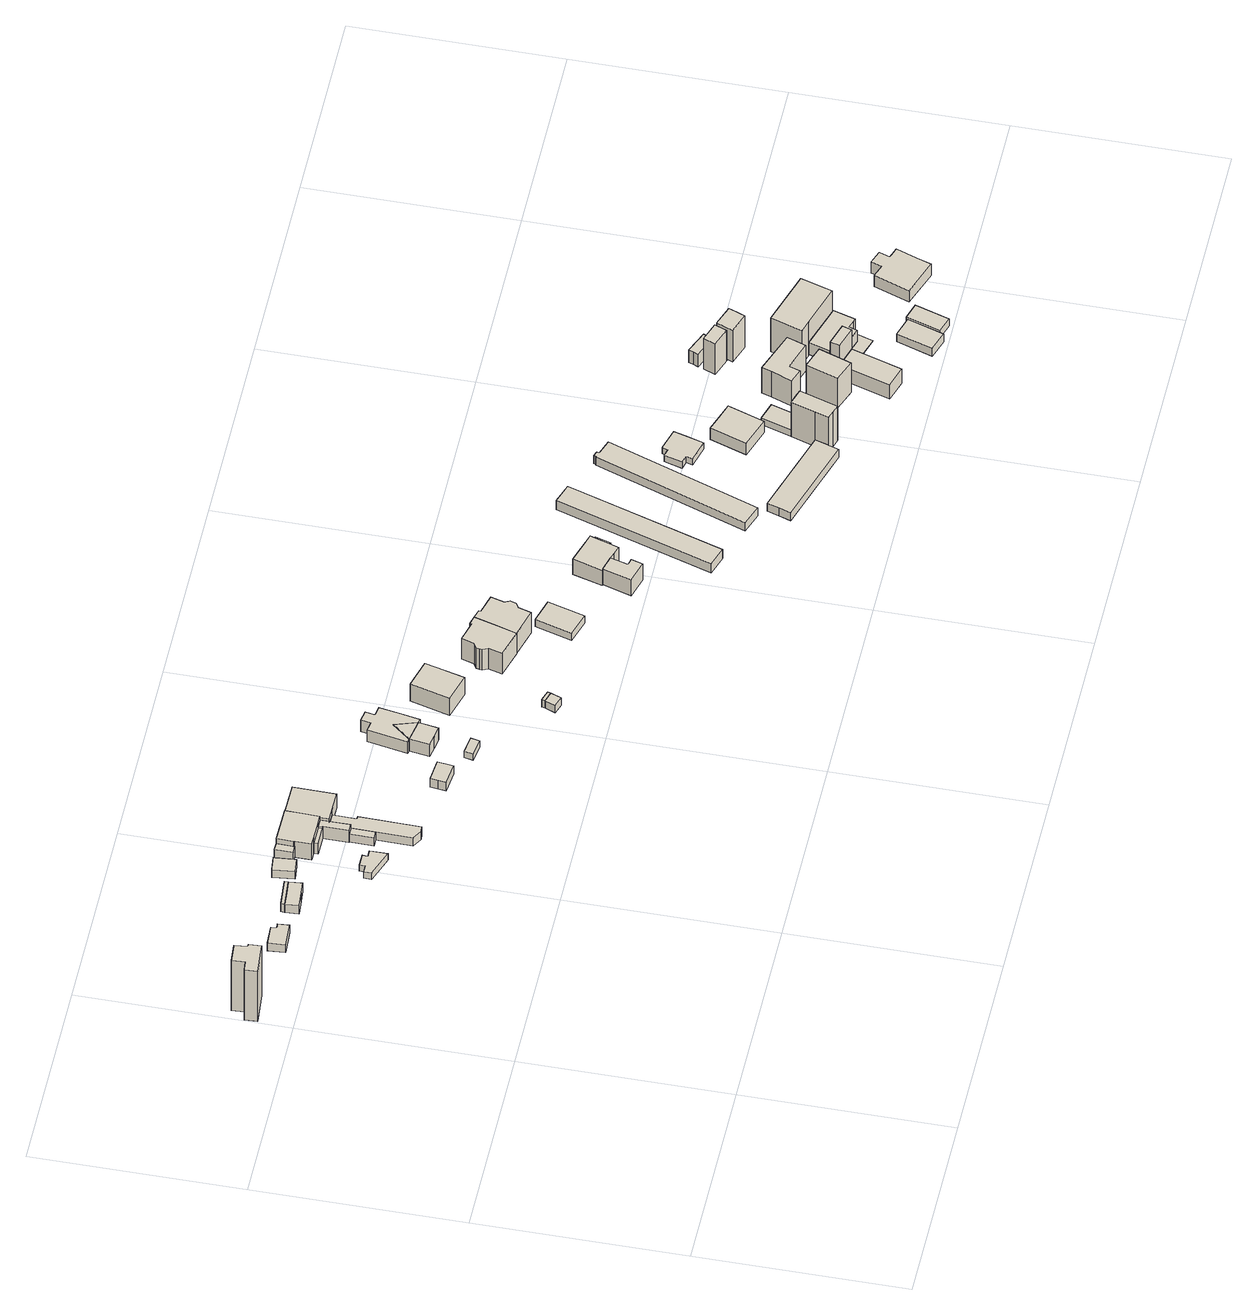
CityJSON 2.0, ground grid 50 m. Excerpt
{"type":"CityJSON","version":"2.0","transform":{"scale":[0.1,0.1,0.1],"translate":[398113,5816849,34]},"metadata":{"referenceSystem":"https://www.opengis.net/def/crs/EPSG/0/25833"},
"CityObjects":{
"building1":{"type":"Building","attributes":{"Gemeindeschluessel":"11000011","BezugspunktDach":"2200","function":"31001_1313","measuredHeight":16.13,"storeysAboveGround":1},"address":[{"country":"Germany","locality":"Berlin","thoroughfareNumber":"1","thoroughfareName":"Hönower Weg"}],"geometry":[{"type":"Solid","lod":"1","boundaries":[[[[0,1,2,3,4,5,6,7]],[[8,9,10,11,12,13,14,15]],[[8,15,7,6]],[[9,8,6,5]],[[10,9,5,4]],[[11,10,4,3]],[[12,11,3,2]],[[13,12,2,1]],[[14,13,1,0]],[[15,14,0,7]]]]}]},
"building2":{"type":"Building","attributes":{"Gemeindeschluessel":"11000011","BezugspunktDach":"2200","function":"31001_1313","measuredHeight":2.54,"storeysAboveGround":1},"address":[{"country":"Germany","locality":"Berlin","thoroughfareNumber":"2","thoroughfareName":"Hönower Weg"}],"geometry":[{"type":"Solid","lod":"1","boundaries":[[[[16,17,18,19,20,21]],[[22,23,24,25,26,27]],[[22,27,21,20]],[[23,22,20,19]],[[24,23,19,18]],[[25,24,18,17]],[[26,25,17,16]],[[27,26,16,21]]]]}]},
"building3":{"type":"Building","attributes":{"Gemeindeschluessel":"11000011","BezugspunktDach":"2200","function":"31001_1313","measuredHeight":2.75,"storeysAboveGround":1},"address":[{"country":"Germany","locality":"Berlin","thoroughfareNumber":"3","thoroughfareName":"Hönower Weg"}],"geometry":[{"type":"Solid","lod":"1","boundaries":[[[[28,29,30,31,32,33]],[[34,35,36,37,38,39]],[[34,39,33,32]],[[35,34,32,31]],[[36,35,31,30]],[[37,36,30,29]],[[38,37,29,28]],[[39,38,28,33]]]]}]},
"building4":{"type":"Building","attributes":{"Gemeindeschluessel":"11000011","BezugspunktDach":"2200","function":"51009_1610","measuredHeight":2.63,"storeysAboveGround":0},"address":[{"country":"Germany","locality":"Berlin"}],"geometry":[{"type":"Solid","lod":"1","boundaries":[[[[32,31,40,41,33]],[[42,43,44,45,46]],[[42,46,33,41]],[[43,42,41,40]],[[44,43,40,31]],[[45,44,31,32]],[[46,45,32,33]]]]}]},
"building5":{"type":"Building","attributes":{"Gemeindeschluessel":"11000011","BezugspunktDach":"2200","function":"31001_2143","measuredHeight":2.04,"storeysAboveGround":1},"address":[{"country":"Germany","locality":"Berlin","thoroughfareNumber":"2 (2)","thoroughfareName":"Hönower Weg"}],"geometry":[{"type":"Solid","lod":"1","boundaries":[[[[47,48,49,50,51,52,53,54]],[[55,56,57,58,59,60,61,62]],[[55,62,54,53]],[[56,55,53,52]],[[57,56,52,51]],[[58,57,51,50]],[[59,58,50,49]],[[60,59,49,48]],[[61,60,48,47]],[[62,61,47,54]]]]}]},
"building6":{"type":"Building","attributes":{"Gemeindeschluessel":"11000011","BezugspunktDach":"2200","function":"31001_2463","measuredHeight":2.44,"storeysAboveGround":1},"address":[{"country":"Germany","locality":"Berlin","thoroughfareNumber":"2 (1)","thoroughfareName":"Hönower Weg"}],"geometry":[{"type":"Solid","lod":"1","boundaries":[[[[63,64,65,66]],[[67,68,69,70]],[[67,70,66,65]],[[68,67,65,64]],[[69,68,64,63]],[[70,69,63,66]]]]}]},
"building7":{"type":"Building","attributes":{"Gemeindeschluessel":"11000011","function":"31001_1010"},"address":[{"country":"Germany","locality":"Berlin","thoroughfareNumber":"2","thoroughfareName":"Hönower Weg"}],"children":["building7-1","building7-2","building7-3"]},
"building7-1":{"type":"BuildingPart","attributes":{"BezugspunktDach":"2200","measuredHeight":6.33,"storeysAboveGround":2},"parents":["building7"],"geometry":[{"type":"MultiSurface","lod":"1","boundaries":[[[71,72,73,74,75,76,77,78,79]],[[80,81,82,83,84,85,86,87,88]],[[80,88,79,78]],[[81,80,78,77]],[[89,90,77,76]],[[82,81,91,92]],[[83,82,76,75]],[[84,83,75,74]],[[85,84,74,73]],[[93,94,73,72]],[[87,86,72,71]],[[88,87,71,79]],[[92,91,90,89]],[[86,85,94,93]]]}]},
"building7-2":{"type":"BuildingPart","attributes":{"BezugspunktDach":"2200","measuredHeight":3.81,"storeysAboveGround":2},"parents":["building7"],"geometry":[{"type":"Solid","lod":"1","boundaries":[[[[95,96,97,98,94,93]],[[85,99,100,101,102,86]],[[99,85,94,98]],[[100,99,98,97]],[[101,100,97,96]],[[102,101,96,95]],[[86,102,95,93]],[[85,86,93,94]]]]}]},
"building7-3":{"type":"BuildingPart","attributes":{"BezugspunktDach":"2200","measuredHeight":3.22,"storeysAboveGround":2},"parents":["building7"],"geometry":[{"type":"MultiSurface","lod":"1","boundaries":[[[103,89,104,105]],[[106,92,107,108]],[[106,108,105,104]],[[92,106,104,89]],[[108,107,103,105]],[[91,90,103,107]],[[92,89,90,91]]]}]},
"building8":{"type":"Building","attributes":{"Gemeindeschluessel":"11000011","BezugspunktDach":"2200","function":"51009_1610","measuredHeight":3.38,"storeysAboveGround":0},"address":[{"country":"Germany","locality":"Berlin"}],"geometry":[{"type":"Solid","lod":"1","boundaries":[[[[109,110,111,112]],[[113,114,115,116]],[[113,116,112,111]],[[114,113,111,110]],[[115,114,110,109]],[[116,115,109,112]]]]}]},
"building9":{"type":"Building","attributes":{"Gemeindeschluessel":"11000011","BezugspunktDach":"2200","function":"31001_2143","measuredHeight":2.58,"storeysAboveGround":1},"address":[{"country":"Germany","locality":"Berlin","thoroughfareNumber":"2 (3)","thoroughfareName":"Hönower Weg"}],"geometry":[{"type":"Solid","lod":"1","boundaries":[[[[117,118,119,120]],[[121,122,123,124]],[[121,124,120,119]],[[122,121,119,118]],[[123,122,118,117]],[[124,123,117,120]]]]}]},
"building10":{"type":"Building","attributes":{"Gemeindeschluessel":"11000011","BezugspunktDach":"2200","function":"31001_2143","measuredHeight":2.61,"storeysAboveGround":1},"address":[{"country":"Germany","locality":"Berlin","thoroughfareNumber":"4 (1)","thoroughfareName":"Hönower Weg"}],"geometry":[{"type":"Solid","lod":"1","boundaries":[[[[125,126,127,128,129,130,131,118,117,132]],[[123,122,133,134,135,136,137,138,139,140]],[[123,140,132,117]],[[122,123,117,118]],[[133,122,118,131]],[[134,133,131,130]],[[135,134,130,129]],[[136,135,129,128]],[[137,136,128,127]],[[138,137,127,126]],[[139,138,126,125]],[[140,139,125,132]]]]}]},
"building11":{"type":"Building","attributes":{"Gemeindeschluessel":"11000011","BezugspunktDach":"2200","function":"31001_1010","measuredHeight":4.43,"storeysAboveGround":1},"address":[{"country":"Germany","locality":"Berlin","thoroughfareNumber":"4","thoroughfareName":"Hönower Weg"}],"geometry":[{"type":"Solid","lod":"1","boundaries":[[[[141,142,143,144,145]],[[146,147,148,149,150]],[[146,150,145,144]],[[147,146,144,143]],[[148,147,143,142]],[[149,148,142,141]],[[150,149,141,145]]]]}]},
"building12":{"type":"Building","attributes":{"Gemeindeschluessel":"11000011","BezugspunktDach":"2200","function":"31001_1312","measuredHeight":3.19,"storeysAboveGround":1},"address":[{"country":"Germany","locality":"Berlin","thoroughfareNumber":"6","thoroughfareName":"Hönower Weg"}],"geometry":[{"type":"Solid","lod":"1","boundaries":[[[[151,152,153,154,155,156]],[[157,158,159,160,161,162]],[[157,162,156,155]],[[158,157,155,154]],[[159,158,154,153]],[[160,159,153,152]],[[161,160,152,151]],[[162,161,151,156]]]]}]},
"building13":{"type":"Building","attributes":{"Gemeindeschluessel":"11000011","BezugspunktDach":"2200","function":"31001_2143","measuredHeight":2.04,"storeysAboveGround":1},"address":[{"country":"Germany","locality":"Berlin","thoroughfareNumber":"8 (1)","thoroughfareName":"Hönower Weg"}],"geometry":[{"type":"Solid","lod":"1","boundaries":[[[[163,164,165,166]],[[167,168,169,170]],[[167,170,166,165]],[[168,167,165,164]],[[169,168,164,163]],[[170,169,163,166]]]]}]},
"building14":{"type":"Building","attributes":{"Gemeindeschluessel":"11000011","function":"31001_1010"},"address":[{"country":"Germany","locality":"Berlin","thoroughfareNumber":"8","thoroughfareName":"Hönower Weg"}],"children":["building14-1","building14-2"]},
"building14-1":{"type":"BuildingPart","attributes":{"BezugspunktDach":"2200","measuredHeight":4.14,"storeysAboveGround":1},"parents":["building14"],"geometry":[{"type":"Solid","lod":"1","boundaries":[[[[171,172,173,174,175,176,177,178,179,180,181]],[[182,183,184,185,186,187,188,189,190,191,192]],[[182,192,181,180]],[[183,182,180,179]],[[184,183,179,178]],[[185,184,178,177]],[[186,185,177,176]],[[187,186,176,175]],[[188,187,175,174]],[[189,188,174,173]],[[190,189,173,172]],[[191,190,172,171]],[[192,191,171,181]]]]}]},
"building14-2":{"type":"BuildingPart","attributes":{"BezugspunktDach":"2200","measuredHeight":4.14,"storeysAboveGround":1},"parents":["building14"],"geometry":[{"type":"Solid","lod":"1","boundaries":[[[[193,194,195,196,197,198]],[[191,199,190,200,201,202]],[[191,202,198,197]],[[199,191,197,196]],[[190,199,196,195]],[[200,190,195,194]],[[201,200,194,193]],[[202,201,193,198]]]]}]},
"building15":{"type":"Building","attributes":{"Gemeindeschluessel":"11000011","BezugspunktDach":"2200","function":"31001_2143","measuredHeight":2.35,"storeysAboveGround":1},"address":[{"country":"Germany","locality":"Berlin","thoroughfareNumber":"12 (2)","thoroughfareName":"Hönower Weg"}],"geometry":[{"type":"Solid","lod":"1","boundaries":[[[[203,204,205,206]],[[207,208,209,210]],[[207,210,206,205]],[[208,207,205,204]],[[209,208,204,203]],[[210,209,203,206]]]]}]},
"building16":{"type":"Building","attributes":{"Gemeindeschluessel":"11000011","BezugspunktDach":"2200","function":"51009_1610","measuredHeight":2.36,"storeysAboveGround":0},"address":[{"country":"Germany","locality":"Berlin"}],"geometry":[{"type":"Solid","lod":"1","boundaries":[[[[204,211,212,205]],[[213,214,208,207]],[[213,207,205,212]],[[214,213,212,211]],[[208,214,211,204]],[[207,208,204,205]]]]}]},
"building17":{"type":"Building","attributes":{"Gemeindeschluessel":"11000011","BezugspunktDach":"2200","function":"31001_1010","measuredHeight":5.5,"storeysAboveGround":2},"address":[{"country":"Germany","locality":"Berlin","thoroughfareNumber":"10","thoroughfareName":"Hönower Weg"}],"geometry":[{"type":"Solid","lod":"1","boundaries":[[[[215,216,217,218]],[[219,220,221,222]],[[219,222,218,217]],[[220,219,217,216]],[[221,220,216,215]],[[222,221,215,218]]]]}]},
"building18":{"type":"Building","attributes":{"Gemeindeschluessel":"11000011","BezugspunktDach":"2200","function":"31001_1010","measuredHeight":8.92,"storeysAboveGround":1},"address":[{"country":"Germany","locality":"Berlin","thoroughfareNumber":"12","thoroughfareName":"Hönower Weg"}],"geometry":[{"type":"Solid","lod":"1","boundaries":[[[[223,224,225,226,227,228,229,230,231,232,233,234]],[[235,236,237,238,239,240,241,242,243,244,245,246]],[[235,246,234,233]],[[236,235,233,232]],[[237,236,232,231]],[[238,237,231,230]],[[239,238,230,229]],[[240,239,229,228]],[[241,240,228,227]],[[242,241,227,226]],[[243,242,226,225]],[[244,243,225,224]],[[245,244,224,223]],[[246,245,223,234]]]]}]},
"building19":{"type":"Building","attributes":{"Gemeindeschluessel":"11000011","BezugspunktDach":"2200","function":"31001_1010","measuredHeight":8.86,"storeysAboveGround":1},"address":[{"country":"Germany","locality":"Berlin","thoroughfareNumber":"12A","thoroughfareName":"Hönower Weg"}],"geometry":[{"type":"Solid","lod":"1","boundaries":[[[[247,248,249,250,251,252,253,254,255,225,224,223]],[[256,257,258,259,260,261,262,263,264,265,266,267]],[[256,267,223,224]],[[257,256,224,225]],[[258,257,225,255]],[[259,258,255,254]],[[260,259,254,253]],[[261,260,253,252]],[[262,261,252,251]],[[263,262,251,250]],[[264,263,250,249]],[[265,264,249,248]],[[266,265,248,247]],[[267,266,247,223]]]]}]},
"building20":{"type":"Building","attributes":{"Gemeindeschluessel":"11000011","BezugspunktDach":"2200","function":"31001_2463","measuredHeight":2.29,"storeysAboveGround":1},"address":[{"country":"Germany","locality":"Berlin","thoroughfareNumber":"12 (1)","thoroughfareName":"Hönower Weg"}],"geometry":[{"type":"Solid","lod":"1","boundaries":[[[[268,269,270,271]],[[272,273,274,275]],[[272,275,271,270]],[[273,272,270,269]],[[274,273,269,268]],[[275,274,268,271]]]]}]},
"building21":{"type":"Building","attributes":{"Gemeindeschluessel":"11000011","BezugspunktDach":"2200","function":"31001_2143","measuredHeight":5.16,"storeysAboveGround":1},"address":[{"country":"Germany","locality":"Berlin","thoroughfareNumber":"14 (1)","thoroughfareName":"Hönower Weg"}],"geometry":[{"type":"Solid","lod":"1","boundaries":[[[[276,277,278,279,280,281]],[[282,283,284,285,286,287]],[[282,287,281,280]],[[283,282,280,279]],[[284,283,279,278]],[[285,284,278,277]],[[286,285,277,276]],[[287,286,276,281]]]]}]},
"building22":{"type":"Building","attributes":{"Gemeindeschluessel":"11000011","function":"31001_1010"},"address":[{"country":"Germany","locality":"Berlin","thoroughfareNumber":"14","thoroughfareName":"Hönower Weg"}],"children":["building22-1","building22-2"]},
"building22-1":{"type":"BuildingPart","attributes":{"BezugspunktDach":"2200","measuredHeight":5.21,"storeysAboveGround":2},"parents":["building22"],"geometry":[{"type":"MultiSurface","lod":"1","boundaries":[[[288,289,290,291,292,293,294,295,296,297,298,299]],[[300,301,302,303,304,305,306,307,283,308,282,309]],[[300,309,299,298]],[[301,300,298,297]],[[302,301,297,296]],[[303,302,296,295]],[[304,303,295,294]],[[305,310,311,294,293]],[[306,305,293,292]],[[307,306,292,291]],[[283,307,291,290]],[[308,283,290,289]],[[282,308,289,288]],[[309,282,288,299]],[[304,311,310,305]]]}]},
"building22-2":{"type":"BuildingPart","attributes":{"BezugspunktDach":"2200","measuredHeight":3.3,"storeysAboveGround":2},"parents":["building22"],"geometry":[{"type":"Solid","lod":"1","boundaries":[[[[312,313,311,310]],[[304,314,315,305]],[[304,305,304,311]],[[314,304,311,313]],[[315,314,313,312]],[[305,315,312,310]],[[310,311,304,305]]]]}]},
"building23":{"type":"Building","attributes":{"Gemeindeschluessel":"11000011","BezugspunktDach":"2200","function":"31001_2463","measuredHeight":2.93,"storeysAboveGround":1},"address":[{"country":"Germany","locality":"Berlin","thoroughfareNumber":"16","thoroughfareName":"Hönower Weg"}],"geometry":[{"type":"Solid","lod":"1","boundaries":[[[[316,317,318,319]],[[320,321,322,323]],[[320,323,319,318]],[[321,320,318,317]],[[322,321,317,316]],[[323,322,316,319]]]]}]},
"building24":{"type":"Building","attributes":{"Gemeindeschluessel":"11000011","BezugspunktDach":"2200","function":"31001_2143","measuredHeight":3.19,"storeysAboveGround":1},"address":[{"country":"Germany","locality":"Berlin","thoroughfareNumber":"18 (2)","thoroughfareName":"Hönower Weg"}],"geometry":[{"type":"Solid","lod":"1","boundaries":[[[[324,325,326,327,328,329,330]],[[331,332,333,334,335,336,337]],[[331,337,330,329]],[[332,331,329,328]],[[333,332,328,327]],[[334,333,327,326]],[[335,334,326,325]],[[336,335,325,324]],[[337,336,324,330]]]]}]},
"building25":{"type":"Building","attributes":{"Gemeindeschluessel":"11000011","BezugspunktDach":"2200","function":"31001_2463","measuredHeight":2.63,"storeysAboveGround":1},"address":[{"country":"Germany","locality":"Berlin","thoroughfareNumber":"16 (1)","thoroughfareName":"Hönower Weg"}],"geometry":[{"type":"Solid","lod":"1","boundaries":[[[[338,339,340,341,342,343,344,345]],[[346,347,348,349,350,351,352,353]],[[346,353,345,344]],[[347,346,344,343]],[[348,347,343,342]],[[349,348,342,341]],[[350,349,341,340]],[[351,350,340,339]],[[352,351,339,338]],[[353,352,338,345]]]]}]},
"building26":{"type":"Building","attributes":{"Gemeindeschluessel":"11000011","BezugspunktDach":"2200","function":"31001_1010","measuredHeight":4.07,"storeysAboveGround":1},"address":[{"country":"Germany","locality":"Berlin","thoroughfareNumber":"18","thoroughfareName":"Hönower Weg"}],"geometry":[{"type":"Solid","lod":"1","boundaries":[[[[354,355,356,357,358,359,360,361,362]],[[363,364,365,366,367,368,369,370,371]],[[363,371,362,361]],[[364,363,361,360]],[[365,364,360,359]],[[366,365,359,358]],[[367,366,358,357]],[[368,367,357,356]],[[369,368,356,355]],[[370,369,355,354]],[[371,370,354,362]]]]}]},
"building27":{"type":"Building","attributes":{"Gemeindeschluessel":"11000011","function":"31001_2463"},"address":[{"country":"Germany","locality":"Berlin","thoroughfareNumber":"20 (4)","thoroughfareName":"Hönower Weg"}],"children":["building27-1","building27-2"]},
"building27-1":{"type":"BuildingPart","attributes":{"BezugspunktDach":"2200","measuredHeight":11.73,"storeysAboveGround":1},"parents":["building27"],"geometry":[{"type":"MultiSurface","lod":"1","boundaries":[[[372,373,374,375,376,377,378]],[[379,380,381,382,383,384,385]],[[379,385,378,377]],[[380,379,377,376]],[[386,387,380,376,375]],[[388,386,381,375,374]],[[383,382,374,373]],[[384,383,373,372]],[[385,384,372,378]],[[381,380,387,386]],[[382,381,386,388]]]}]},
"building27-2":{"type":"BuildingPart","attributes":{"BezugspunktDach":"2200","measuredHeight":2.12,"storeysAboveGround":1},"parents":["building27"],"geometry":[{"type":"MultiSurface","lod":"1","boundaries":[[[388,389,390,391,387]],[[392,393,394,382,380]],[[392,380,387,391]],[[393,392,391,390]],[[394,393,390,389]],[[382,394,389,388]],[[382,381,395]],[[395,381,386,387,380]],[[388,386,396,381,382]]]}]},
"building28":{"type":"Building","attributes":{"Gemeindeschluessel":"11000011","BezugspunktDach":"2200","function":"31001_2143","measuredHeight":3.97,"storeysAboveGround":1},"address":[{"country":"Germany","locality":"Berlin","thoroughfareNumber":"18 (1)","thoroughfareName":"Hönower Weg"}],"geometry":[{"type":"Solid","lod":"1","boundaries":[[[[397,398,399,400,401]],[[402,403,404,405,406]],[[402,406,401,400]],[[403,402,400,399]],[[404,403,399,398]],[[405,404,398,397]],[[406,405,397,401]]]]}]},
"building29":{"type":"Building","attributes":{"Gemeindeschluessel":"11000011","BezugspunktDach":"2200","function":"31001_2463","measuredHeight":11.04,"storeysAboveGround":1},"address":[{"country":"Germany","locality":"Berlin","thoroughfareNumber":"20 (5)","thoroughfareName":"Hönower Weg"}],"geometry":[{"type":"Solid","lod":"1","boundaries":[[[[407,408,409,410]],[[411,412,413,414]],[[411,414,410,409]],[[412,411,409,408]],[[413,412,408,407]],[[414,413,407,410]]]]}]},
"building30":{"type":"Building","attributes":{"Gemeindeschluessel":"11000011","BezugspunktDach":"2200","function":"31001_2463","measuredHeight":7.11,"storeysAboveGround":1},"address":[{"country":"Germany","locality":"Berlin","thoroughfareNumber":"22 (1)","thoroughfareName":"Hönower Weg"}],"geometry":[{"type":"Solid","lod":"1","boundaries":[[[[415,416,417,418,419]],[[420,421,422,423,424]],[[420,424,419,418]],[[421,420,418,417]],[[422,421,417,416]],[[423,422,416,415]],[[424,423,415,419]]]]}]},
"building31":{"type":"Building","attributes":{"Gemeindeschluessel":"11000011","BezugspunktDach":"2200","function":"31001_2463","measuredHeight":9.81,"storeysAboveGround":1},"address":[{"country":"Germany","locality":"Berlin","thoroughfareNumber":"20 (3)","thoroughfareName":"Hönower Weg"}],"geometry":[{"type":"Solid","lod":"1","boundaries":[[[[425,426,427,428,429,430,431,432]],[[433,434,435,436,437,438,439,440]],[[433,440,432,431]],[[434,433,431,430]],[[435,434,430,429]],[[436,435,429,428]],[[437,436,428,427]],[[438,437,427,426]],[[439,438,426,425]],[[440,439,425,432]]]]}]},
"building32":{"type":"Building","attributes":{"Gemeindeschluessel":"11000011","BezugspunktDach":"2200","function":"51009_1610","measuredHeight":12.37,"storeysAboveGround":0},"address":[{"country":"Germany","locality":"Berlin"}],"geometry":[{"type":"Solid","lod":"1","boundaries":[[[[441,442,443,444]],[[445,446,447,448]],[[445,448,444,443]],[[446,445,443,442]],[[447,446,442,441]],[[448,447,441,444]]]]}]},
"building33":{"type":"Building","attributes":{"Gemeindeschluessel":"11000011","BezugspunktDach":"2200","function":"31001_2463","measuredHeight":9.86,"storeysAboveGround":1},"address":[{"country":"Germany","locality":"Berlin","thoroughfareNumber":"20 (1)","thoroughfareName":"Hönower Weg"}],"geometry":[{"type":"Solid","lod":"1","boundaries":[[[[449,450,451,452]],[[453,454,455,456]],[[453,456,452,451]],[[454,453,451,450]],[[455,454,450,449]],[[456,455,449,452]]]]}]},
"building34":{"type":"Building","attributes":{"Gemeindeschluessel":"11000011","BezugspunktDach":"2200","function":"31001_2463","measuredHeight":4.52,"storeysAboveGround":1},"address":[{"country":"Germany","locality":"Berlin","thoroughfareNumber":"20","thoroughfareName":"Hönower Weg"}],"geometry":[{"type":"Solid","lod":"1","boundaries":[[[[457,458,459,460,461,462]],[[463,464,465,466,467,468]],[[463,468,462,461]],[[464,463,461,460]],[[465,464,460,459]],[[466,465,459,458]],[[467,466,458,457]],[[468,467,457,462]]]]}]},
"building35":{"type":"Building","attributes":{"Gemeindeschluessel":"11000011","BezugspunktDach":"2200","function":"31001_2143","measuredHeight":2.48,"storeysAboveGround":1},"address":[{"country":"Germany","locality":"Berlin","thoroughfareNumber":"22 (2)","thoroughfareName":"Hönower Weg"}],"geometry":[{"type":"Solid","lod":"1","boundaries":[[[[469,470,471,472]],[[473,474,475,476]],[[473,476,472,471]],[[474,473,471,470]],[[475,474,470,469]],[[476,475,469,472]]]]}]},
"building36":{"type":"Building","attributes":{"Gemeindeschluessel":"11000011","BezugspunktDach":"2200","function":"51009_1610","measuredHeight":0.085,"storeysAboveGround":0},"address":[{"country":"Germany","locality":"Berlin"}],"geometry":[{"type":"Solid","lod":"1","boundaries":[[[[477,478,479,480,481,482]],[[483,484,485,486,487,488]],[[483,488,482,481]],[[484,483,481,480]],[[485,484,480,479]],[[486,485,479,478]],[[487,486,478,477]],[[488,487,477,482]]]]}]},
"building37":{"type":"Building","attributes":{"Gemeindeschluessel":"11000011","BezugspunktDach":"2200","function":"31001_1010","measuredHeight":3.86,"storeysAboveGround":1},"address":[{"country":"Germany","locality":"Berlin","thoroughfareNumber":"22","thoroughfareName":"Hönower Weg"}],"geometry":[{"type":"Solid","lod":"1","boundaries":[[[[489,490,491,492,493,494,495,496,497,498]],[[499,500,501,502,486,485,484,483,503,504]],[[499,504,498,497]],[[500,499,497,496]],[[501,500,496,495]],[[502,501,495,494]],[[486,502,494,493]],[[485,486,493,492]],[[484,485,492,491]],[[483,484,491,490]],[[503,483,490,489]],[[504,503,489,498]]]]}]},
"building38":{"type":"Building","attributes":{"Gemeindeschluessel":"11000011","BezugspunktDach":"2200","function":"31001_2463","measuredHeight":11.31,"storeysAboveGround":1},"address":[{"country":"Germany","locality":"Berlin","thoroughfareNumber":"20 (2)","thoroughfareName":"Hönower Weg"}],"geometry":[{"type":"Solid","lod":"1","boundaries":[[[[505,506,507,508,509]],[[510,511,512,513,514]],[[510,514,509,508]],[[511,510,508,507]],[[512,511,507,506]],[[513,512,506,505]],[[514,513,505,509]]]]}]},
"building39":{"type":"Building","attributes":{"Gemeindeschluessel":"11000011","BezugspunktDach":"2200","function":"51009_1610","measuredHeight":10.78,"storeysAboveGround":0},"address":[{"country":"Germany","locality":"Berlin"}],"geometry":[{"type":"Solid","lod":"1","boundaries":[[[[515,516,517,518,519]],[[520,521,522,523,524]],[[520,524,519,518]],[[521,520,518,517]],[[522,521,517,516]],[[523,522,516,515]],[[524,523,515,519]]]]}]},
"building40":{"type":"Building","attributes":{"Gemeindeschluessel":"11000011","BezugspunktDach":"2200","function":"31001_2143","measuredHeight":2.28,"storeysAboveGround":1},"address":[{"country":"Germany","locality":"Berlin","thoroughfareNumber":"24 (1)","thoroughfareName":"Hönower Weg"}],"geometry":[{"type":"Solid","lod":"1","boundaries":[[[[525,526,527,528]],[[529,530,531,532]],[[529,532,528,527]],[[530,529,527,526]],[[531,530,526,525]],[[532,531,525,528]]]]}]},
"building41":{"type":"Building","attributes":{"Gemeindeschluessel":"11000011","BezugspunktDach":"2200","function":"31001_1010","measuredHeight":3.65,"storeysAboveGround":1},"address":[{"country":"Germany","locality":"Berlin","thoroughfareNumber":"24","thoroughfareName":"Hönower Weg"}],"geometry":[{"type":"Solid","lod":"1","boundaries":[[[[533,534,535,536,537,538,539,540,541]],[[542,543,544,545,546,547,548,549,550]],[[542,550,541,540]],[[543,542,540,539]],[[544,543,539,538]],[[545,544,538,537]],[[546,545,537,536]],[[547,546,536,535]],[[548,547,535,534]],[[549,548,534,533]],[[550,549,533,541]]]]}]}
},
"vertices":[
[6,1082,168],[84,1088,168],[82,1119,168],[76,1118,168],[73,1149,168],[26,1145,168],[28,1114,168],[4,1112,168],[28,1114,7],[26,1145,7],[73,1149,7],[76,1118,7],[82,1119,7],[84,1088,7],[6,1082,7],[4,1112,7],
[220,1062,35],[280,1066,35],[278,1093,35],[266,1092,35],[265,1106,35],[217,1103,35],[265,1106,10],[266,1092,10],[278,1093,10],[280,1066,10],[220,1062,10],[217,1103,10],
[341,1057,36],[380,1060,36],[410,1063,36],[407,1095,36],[377,1092,36],[339,1089,36],[377,1092,9],[407,1095,9],[410,1063,9],[380,1060,9],[341,1057,9],[339,1089,9],
[406,1104,36],[339,1098,36],[339,1098,10],[406,1104,10],[407,1095,10],[377,1092,10],[339,1089,10],
[538,897,33],[538,939,33],[521,939,33],[522,952,33],[492,952,33],[492,939,33],[473,939,33],[473,920,33],[473,939,13],[492,939,13],[492,952,13],[522,952,13],[521,939,13],[538,939,13],[538,897,13],[473,920,13],
[442,1087,35],[478,1091,35],[473,1143,35],[436,1139,35],[473,1143,11],[478,1091,11],[442,1087,11],[436,1139,11],
[526,1062,61],[573,1062,61],[593,1062,61],[594,1102,61],[594,1142,61],[508,1143,61],[507,1103,61],[507,1101,61],[507,1063,61],[507,1101,10],[507,1103,10],[508,1143,10],[594,1142,10],[594,1102,10],[593,1062,10],[573,1062,10],[526,1062,10],[507,1063,10],[508,1143,45],[507,1103,45],[507,1103,13],[508,1143,13],[573,1062,49],[593,1062,49],
[575,1052,49],[575,992,49],[593,992,49],[593,1041,49],[593,1041,10],[593,992,10],[575,992,10],[575,1052,10],
[507,1101,45],[489,1144,45],[488,1101,45],[489,1144,13],[507,1101,13],[488,1101,13],
[575,1052,45],[573,1062,45],[526,1062,45],[526,1052,45],[526,1062,11],[573,1062,11],[575,1052,11],[526,1052,11],
[592,936,38],[593,992,38],[575,992,38],[574,936,38],[575,992,12],[593,992,12],[592,936,12],[574,936,12],
[614,838,38],[628,839,38],[630,984,38],[623,985,38],[623,991,38],[624,1041,38],[593,1041,38],[591,851,38],[593,1041,12],[624,1041,12],[623,991,12],[623,985,12],[630,984,12],[628,839,12],[614,838,12],[591,851,12],
[624,1041,57],[670,1040,57],[671,1141,57],[594,1142,57],[593,1041,57],[594,1142,13],[671,1141,13],[670,1040,13],[624,1041,13],[593,1041,13],
[823,807,39],[825,826,39],[827,846,39],[774,851,39],[772,832,39],[770,813,39],[772,832,12],[774,851,12],[827,846,12],[825,826,12],[823,807,12],[770,813,12],
[913,767,34],[917,789,34],[875,795,34],[871,773,34],[875,795,14],[917,789,14],[913,767,14],[871,773,14],
[871,918,50],[924,908,50],[935,906,50],[944,954,50],[952,1003,50],[929,1007,50],[933,1030,50],[907,1035,50],[903,1011,50],[880,1015,50],[863,919,50],[880,1015,13],[903,1011,13],[907,1035,13],[933,1030,13],[929,1007,13],[952,1003,13],[944,954,13],[935,906,13],[924,908,13],[871,918,13],[863,919,13],
[889,865,52],[916,861,52],[924,908,52],[906,961,52],[871,918,52],[863,870,52],[906,961,13],[916,861,13],[889,865,13],[863,870,13],
[1070,616,42],[1079,641,42],[1054,649,42],[1045,624,42],[1054,649,18],[1079,641,18],[1070,616,18],[1045,624,18],
[1081,649,42],[1056,657,42],[1056,657,18],[1081,649,18],
[1062,832,69],[1087,927,69],[1019,946,69],[993,851,69],[1019,946,14],[1087,927,14],[1062,832,14],[993,851,14],
[1203,744,84],[1217,792,84],[1232,846,84],[1211,851,84],[1210,847,84],[1163,860,84],[1154,829,84],[1142,822,84],[1140,814,84],[1139,808,84],[1145,795,84],[1136,763,84],[1145,795,18],[1139,808,18],[1140,814,18],[1142,822,18],[1154,829,18],[1163,860,18],[1210,847,18],[1211,851,18],[1232,846,18],[1217,792,18],[1203,744,18],[1136,763,18],
[1271,725,84],[1280,756,84],[1292,763,84],[1294,771,84],[1296,777,84],[1290,790,84],[1299,822,84],[1252,835,84],[1253,840,84],[1217,792,19],[1232,846,19],[1253,840,19],[1252,835,19],[1299,822,19],[1290,790,19],[1296,777,19],[1294,771,19],[1292,763,19],[1280,756,19],[1271,725,19],[1203,744,19],
[1323,615,43],[1348,703,43],[1290,720,43],[1265,632,43],[1290,720,20],[1348,703,20],[1323,615,20],[1265,632,20],
[1480,516,68],[1488,544,68],[1472,548,68],[1484,590,68],[1448,600,68],[1427,531,68],[1448,600,17],[1484,590,17],[1472,548,17],[1488,544,17],[1480,516,17],[1427,531,17],
[1448,600,66],[1465,595,66],[1484,590,66],[1500,585,66],[1520,579,66],[1529,607,66],[1540,644,66],[1542,648,66],[1521,654,66],[1485,665,66],[1465,671,66],[1445,601,66],[1465,671,17],[1485,665,17],[1521,654,17],[1542,648,17],[1540,644,17],[1529,607,17],[1520,579,17],[1500,585,17],[1465,595,17],[1445,601,17],[1529,607,50],[1540,644,50],
[1545,602,50],[1556,639,50],[1556,639,17],[1545,602,17],
[1585,358,39],[1704,732,39],[1656,748,39],[1537,373,39],[1656,748,10],[1704,732,10],[1585,358,10],[1537,373,10],
[1936,168,37],[1944,192,37],[1945,196,37],[1954,225,37],[1744,290,37],[1735,261,37],[1726,233,37],[1735,261,12],[1744,290,12],[1954,225,12],[1945,196,12],[1944,192,12],[1936,168,12],[1726,233,12],
[1726,307,38],[1855,671,38],[1818,684,38],[1820,690,38],[1808,694,38],[1806,688,38],[1804,689,38],[1675,325,38],[1804,689,12],[1806,688,12],[1808,694,12],[1820,690,12],[1818,684,12],[1855,671,12],[1726,307,12],[1675,325,12],
[1855,496,29],[1850,480,29],[1903,466,29],[1913,502,29],[1923,538,29],[1871,553,29],[1866,539,29],[1848,544,29],[1836,501,29],[1848,544,9],[1866,539,9],[1871,553,9],[1923,538,9],[1913,502,9],[1903,466,9],[1850,480,9],[1855,496,9],[1836,501,9],
[1962,186,127],[1981,180,127],[2010,271,127],[1991,277,127],[1972,283,127],[1954,225,127],[1944,192,127],[1954,225,16],[1972,283,16],[1991,277,16],[2010,271,16],[1981,180,16],[1962,186,16],[1944,192,16],[1991,277,37],[1972,283,37],[2010,271,37],
[2017,269,37],[2039,341,37],[1995,355,37],[1995,355,16],[2039,341,16],[2017,269,16],[1977,282,16],[1991,277,17],
[1975,344,49],[2005,432,49],[1968,444,49],[1931,457,49],[1901,369,49],[1931,457,13],[1968,444,13],[2005,432,13],[1975,344,13],[1901,369,13],
[2130,180,111],[2157,258,111],[2105,276,111],[2078,199,111],[2105,276,17],[2157,258,17],[2130,180,17],[2078,199,17],
[2178,76,64],[2197,136,64],[2215,196,64],[2163,212,64],[2126,92,64],[2163,212,18],[2215,196,18],[2197,136,18],[2178,76,18],[2126,92,18],
[2096,288,98],[2105,315,98],[2174,291,98],[2182,314,98],[2190,337,98],[2089,373,98],[2081,349,98],[2063,300,98],[2081,349,16],[2089,373,16],[2190,337,16],[2182,314,16],[2174,291,16],[2105,315,16],[2096,288,16],[2063,300,16],
[2215,196,126],[2222,219,126],[2170,235,126],[2163,212,126],[2170,235,20],[2222,219,20],[2215,196,20],[2163,212,20],
[2168,469,115],[2179,498,115],[2134,514,115],[2123,485,115],[2134,514,16],[2179,498,16],[2168,469,16],[2123,485,16],
[2188,505,60],[2193,516,60],[2197,527,60],[2144,549,60],[2140,537,60],[2135,526,60],[2140,537,19],[2144,549,19],[2197,527,19],[2193,516,19],[2188,505,19],[2135,526,19],
[2319,10,44],[2347,97,44],[2299,112,44],[2271,26,44],[2299,112,19],[2347,97,19],[2319,10,19],[2271,26,19],
[2289,163,21],[2304,210,21],[2285,216,21],[2279,197,21],[2251,206,21],[2242,178,21],[2251,206,20],[2279,197,20],[2285,216,20],[2304,210,20],[2289,163,20],[2242,178,20],
[2257,228,58],[2251,206,58],[2279,197,58],[2285,216,58],[2304,210,58],[2311,208,58],[2327,261,58],[2323,262,58],[2221,294,58],[2205,244,58],[2221,294,20],[2323,262,20],[2327,261,20],[2311,208,20],[2257,228,20],[2205,244,20],
[2218,438,116],[2226,458,116],[2233,477,116],[2185,495,116],[2170,456,116],[2185,495,14],[2233,477,14],[2226,458,14],[2218,438,14],[2170,456,14],
[2221,294,125],[2323,262,125],[2346,338,125],[2215,379,125],[2191,303,125],[2215,379,17],[2346,338,17],[2323,262,17],[2221,294,17],[2191,303,17],
[2370,8,40],[2396,90,40],[2357,102,40],[2332,20,40],[2357,102,17],[2396,90,17],[2370,8,17],[2332,20,17],
[2513,78,53],[2525,114,53],[2543,163,53],[2516,172,53],[2525,198,53],[2493,210,53],[2484,184,53],[2454,195,53],[2424,110,53],[2454,195,17],[2484,184,17],[2493,210,17],[2525,198,17],[2516,172,17],[2543,163,17],[2525,114,17],[2513,78,17],[2424,110,17]
]}
